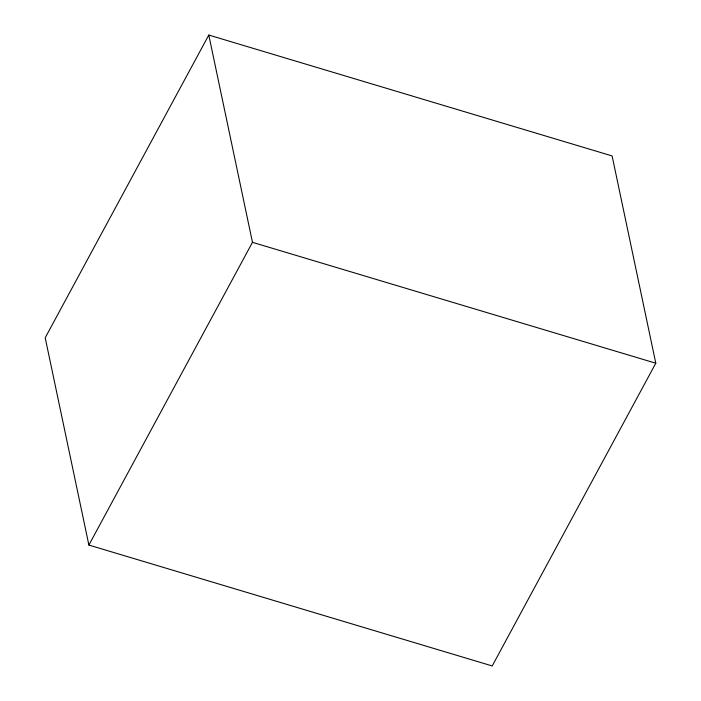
<?xml version="1.0" encoding="UTF-8"?>
<svg xmlns="http://www.w3.org/2000/svg" width="701" height="701" viewBox="0 0 701 701"><rect width="100%" height="100%" fill="white"/><g stroke="black" fill="none" stroke-linecap="round" stroke-linejoin="round"><path stroke-width="1.05" d="M208.793 35.05L45.206 337.786L88.887 545.063L492.207 665.95L655.794 363.214L612.113 155.937L208.793 35.05L252.474 242.327L88.887 545.063M252.474 242.327L655.794 363.214"/></g></svg>
